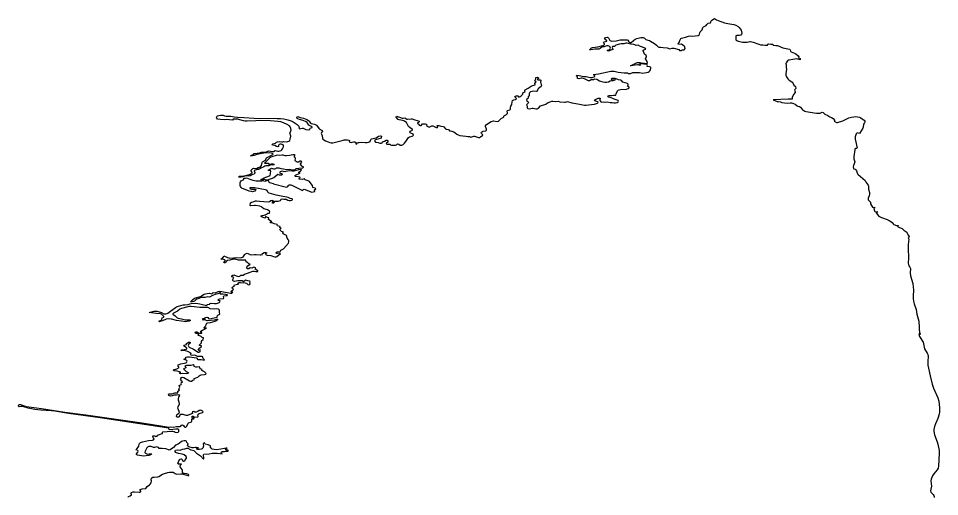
# Model space of a CAD drawing. Header units: inches. Extents: x 12.393 to 12.794, y 55.572 to 55.777.
# Drawn here: x 12.73 to 12.7806, y 55.6464 to 55.6727 of the extents above; entities that cross this region are included whole.
import ezdxf

# ---------------------------------------------------------------- set-up
doc = ezdxf.new("R2010")
doc.units = ezdxf.units.IN
doc.header["$MEASUREMENT"] = 0
doc.layers.add('zones', color=7, linetype='Continuous')

msp = doc.modelspace()

# ---------------------------------------------------------------- linework, layer by layer
at = {"layer": 'zones', "color": 7, "linetype": 'Continuous', "lineweight": 25}
msp.add_lwpolyline([(12.736062, 55.646415), (12.736078, 55.646448), (12.736171, 55.646487), (12.736234, 55.646534), (12.736238, 55.646586), (12.736208, 55.646639), (12.736244, 55.646675), (12.736327, 55.646704), (12.736412, 55.646714), (12.736655, 55.646686), (12.736713, 55.646695), (12.736749, 55.646719), (12.736758, 55.646747), (12.736714, 55.646805), (12.736725, 55.64683), (12.736765, 55.646857), (12.73682, 55.646873), (12.736987, 55.646882), (12.737031, 55.646893), (12.7371, 55.646997), (12.737223, 55.647087), (12.737271, 55.647135), (12.737313, 55.647206), (12.737346, 55.647309), (12.737328, 55.647372), (12.737338, 55.647452), (12.737365, 55.647482), (12.737411, 55.647508), (12.737484, 55.647523), (12.737691, 55.647534), (12.737747, 55.647546), (12.737945, 55.647674), (12.738052, 55.647714), (12.738232, 55.647766), (12.738321, 55.647783), (12.738483, 55.647791), (12.738533, 55.647782), (12.738636, 55.647709), (12.738678, 55.647692), (12.738729, 55.647684), (12.738947, 55.647696), (12.739016, 55.647691), (12.739088, 55.647677), (12.739331, 55.647598), (12.739383, 55.647598), (12.739398, 55.647629), (12.739371, 55.647665), (12.739274, 55.647697), (12.73914, 55.647719), (12.739079, 55.647736), (12.73904, 55.647769), (12.739051, 55.64788), (12.739033, 55.647933), (12.738918, 55.648084), (12.738909, 55.648128), (12.73893, 55.648167), (12.738981, 55.648223), (12.738816, 55.648234), (12.738781, 55.648262), (12.73883, 55.648362), (12.738869, 55.648479), (12.738907, 55.64851), (12.738981, 55.648516), (12.73903, 55.648494), (12.739052, 55.648422), (12.739095, 55.648397), (12.739162, 55.648404), (12.739187, 55.648458), (12.73926, 55.648559), (12.739264, 55.648598), (12.739243, 55.648643), (12.739133, 55.648736), (12.739075, 55.648765), (12.739017, 55.648783), (12.738825, 55.648819), (12.738717, 55.648856), (12.738685, 55.648877), (12.738644, 55.648926), (12.738637, 55.64896), (12.738667, 55.648992), (12.738769, 55.649009), (12.738911, 55.648999), (12.739036, 55.649052), (12.73917, 55.649075), (12.739287, 55.649109), (12.739336, 55.649111), (12.739456, 55.649034), (12.739503, 55.649015), (12.739667, 55.648974), (12.739707, 55.648947), (12.73982, 55.648836), (12.740025, 55.648694), (12.740197, 55.648511), (12.740212, 55.648567), (12.740195, 55.648742), (12.740215, 55.648771), (12.740505, 55.648804), (12.740664, 55.648835), (12.740732, 55.648839), (12.740953, 55.648829), (12.741225, 55.6488), (12.741177, 55.648858), (12.741168, 55.648883), (12.74119, 55.648907), (12.741241, 55.648922), (12.741356, 55.648927), (12.74143, 55.648946), (12.741558, 55.648952), (12.741551, 55.648991), (12.74143, 55.649005), (12.741402, 55.649029), (12.74143, 55.649068), (12.741505, 55.649114), (12.741435, 55.649112), (12.741356, 55.649099), (12.74115, 55.649054), (12.740902, 55.649026), (12.740775, 55.649033), (12.740681, 55.649061), (12.740639, 55.649082), (12.74058, 55.649136), (12.740589, 55.649229), (12.740445, 55.649298), (12.740295, 55.649337), (12.740259, 55.649396), (12.740182, 55.649345), (12.740203, 55.649244), (12.740158, 55.649112), (12.74013, 55.649077), (12.740068, 55.649051), (12.739972, 55.649034), (12.73989, 55.649038), (12.739854, 55.649053), (12.73982, 55.649102), (12.739924, 55.649135), (12.739811, 55.649151), (12.73975, 55.649146), (12.739647, 55.64912), (12.739569, 55.649122), (12.739383, 55.649181), (12.739341, 55.64921), (12.739319, 55.649256), (12.739361, 55.649347), (12.739283, 55.649425), (12.73926, 55.649496), (12.739213, 55.649512), (12.739129, 55.649516), (12.739036, 55.649502), (12.738988, 55.649478), (12.738865, 55.649373), (12.738799, 55.649333), (12.738659, 55.64927), (12.738554, 55.649148), (12.738359, 55.649015), (12.738316, 55.649002), (12.738268, 55.64901), (12.738183, 55.649052), (12.738129, 55.649065), (12.737926, 55.649095), (12.737862, 55.649093), (12.737761, 55.649082), (12.737716, 55.64915), (12.737676, 55.649171), (12.737626, 55.649176), (12.737507, 55.649146), (12.737453, 55.64915), (12.737325, 55.649203), (12.737275, 55.649208), (12.737192, 55.649195), (12.737118, 55.649157), (12.737079, 55.649118), (12.736992, 55.648952), (12.736978, 55.648866), (12.737004, 55.648826), (12.737081, 55.648793), (12.737141, 55.648786), (12.73721, 55.648791), (12.737364, 55.648805), (12.73732, 55.648759), (12.737253, 55.648718), (12.737196, 55.648705), (12.736881, 55.648677), (12.736782, 55.648681), (12.736575, 55.648716), (12.736528, 55.64874), (12.736512, 55.648769), (12.736517, 55.648804), (12.73659, 55.648888), (12.736608, 55.648952), (12.736586, 55.648975), (12.73649, 55.649011), (12.736614, 55.649161), (12.736649, 55.649224), (12.73667, 55.64933), (12.736687, 55.649362), (12.736743, 55.649417), (12.736846, 55.649458), (12.737003, 55.64949), (12.737167, 55.649535), (12.737401, 55.649547), (12.737455, 55.649561), (12.737489, 55.649617), (12.737433, 55.649681), (12.737415, 55.649781), (12.737458, 55.649789), (12.737524, 55.649779), (12.737584, 55.649758), (12.737646, 55.649764), (12.737671, 55.64983), (12.737776, 55.649863), (12.737865, 55.649904), (12.737944, 55.649922), (12.737937, 55.649991), (12.737971, 55.65001), (12.738433, 55.650052), (12.738509, 55.650043), (12.738578, 55.65002), (12.73864, 55.649987), (12.738708, 55.649973), (12.7388, 55.649993), (12.738833, 55.650021), (12.738847, 55.650064), (12.738843, 55.650109), (12.738804, 55.650147), (12.738675, 55.650159), (12.738373, 55.650117), (12.738306, 55.65013), (12.738291, 55.650167), (12.738294, 55.650203), (12.737677, 55.650306), (12.734521, 55.650772), (12.732773, 55.65102), (12.732035, 55.651137), (12.731844, 55.651163), (12.731259, 55.651205), (12.730921, 55.651243), (12.730561, 55.651317), (12.730268, 55.651396), (12.730181, 55.651398), (12.730076, 55.651386), (12.730029, 55.651422), (12.730028, 55.651458), (12.730052, 55.651485), (12.730089, 55.651502), (12.730142, 55.651505), (12.730206, 55.651492), (12.730393, 55.651418), (12.730475, 55.6514), (12.731301, 55.651287), (12.732581, 55.651095), (12.733734, 55.650938), (12.736934, 55.650477), (12.738302, 55.65027), (12.738409, 55.650279), (12.738547, 55.650272), (12.738709, 55.650298), (12.738909, 55.650297), (12.738955, 55.650315), (12.738983, 55.65038), (12.739044, 55.650383), (12.739107, 55.650364), (12.739134, 55.650304), (12.739171, 55.65027), (12.739224, 55.65027), (12.739272, 55.650311), (12.739352, 55.650478), (12.739381, 55.650501), (12.739505, 55.650531), (12.739545, 55.65056), (12.739556, 55.65059), (12.739564, 55.650713), (12.739674, 55.650725), (12.73968, 55.650757), (12.739589, 55.650777), (12.739559, 55.650817), (12.73957, 55.650867), (12.739633, 55.650873), (12.739709, 55.65082), (12.739884, 55.650825), (12.739912, 55.650858), (12.739886, 55.650943), (12.739907, 55.650976), (12.739962, 55.651009), (12.740134, 55.651064), (12.740174, 55.651111), (12.74012, 55.651169), (12.740082, 55.651183), (12.740035, 55.65119), (12.739991, 55.651186), (12.739953, 55.651171), (12.739878, 55.651119), (12.739796, 55.651091), (12.739727, 55.651094), (12.739658, 55.651122), (12.739575, 55.651104), (12.739601, 55.651044), (12.739588, 55.651013), (12.739362, 55.650919), (12.73932, 55.650907), (12.739253, 55.650903), (12.739184, 55.650916), (12.739086, 55.650957), (12.739003, 55.650963), (12.738948, 55.650952), (12.738896, 55.650922), (12.738856, 55.650826), (12.738821, 55.650809), (12.738759, 55.650809), (12.738711, 55.650841), (12.738735, 55.650936), (12.738762, 55.650971), (12.738849, 55.651025), (12.738882, 55.651076), (12.738797, 55.651268), (12.73879, 55.651309), (12.738805, 55.651389), (12.738869, 55.651551), (12.73886, 55.651641), (12.738828, 55.65175), (12.738825, 55.651832), (12.738847, 55.651907), (12.738896, 55.652013), (12.738842, 55.652048), (12.738719, 55.652021), (12.738592, 55.652014), (12.738467, 55.651982), (12.738392, 55.651975), (12.73833, 55.651986), (12.738299, 55.652006), (12.738271, 55.652075), (12.738305, 55.652096), (12.738473, 55.652103), (12.738622, 55.652157), (12.73868, 55.65216), (12.738787, 55.652149), (12.738785, 55.652242), (12.73888, 55.652306), (12.738841, 55.652361), (12.738892, 55.652466), (12.738861, 55.652553), (12.738973, 55.652609), (12.738991, 55.652646), (12.738978, 55.652702), (12.739037, 55.65276), (12.738963, 55.652811), (12.738978, 55.652852), (12.738928, 55.652886), (12.738964, 55.652933), (12.738962, 55.653001), (12.739027, 55.653015), (12.739116, 55.652995), (12.739336, 55.652871), (12.739426, 55.652805), (12.73949, 55.652789), (12.739545, 55.652801), (12.739604, 55.652849), (12.739699, 55.652881), (12.739676, 55.652933), (12.739884, 55.653016), (12.739966, 55.65309), (12.740015, 55.653118), (12.74007, 55.653135), (12.740248, 55.653151), (12.740316, 55.653181), (12.74034, 55.65322), (12.74029, 55.653276), (12.740243, 55.653311), (12.740101, 55.653378), (12.740123, 55.653441), (12.740009, 55.653478), (12.739996, 55.653567), (12.739954, 55.653585), (12.739846, 55.653568), (12.739779, 55.65357), (12.739686, 55.653593), (12.739678, 55.653662), (12.739627, 55.653682), (12.739497, 55.653647), (12.739312, 55.653656), (12.739259, 55.653652), (12.739201, 55.653638), (12.739178, 55.653611), (12.739227, 55.653561), (12.739235, 55.653535), (12.739182, 55.653499), (12.739099, 55.653468), (12.739177, 55.653393), (12.73925, 55.653321), (12.739288, 55.653298), (12.739357, 55.653275), (12.739374, 55.65325), (12.739347, 55.65322), (12.73929, 55.653202), (12.739053, 55.653206), (12.738938, 55.653199), (12.73889, 55.653211), (12.738871, 55.653245), (12.738932, 55.653258), (12.738927, 55.65329), (12.738886, 55.653313), (12.738756, 55.653343), (12.738579, 55.653359), (12.738536, 55.65339), (12.738549, 55.65342), (12.738587, 55.653435), (12.738681, 55.653447), (12.738739, 55.653465), (12.738858, 55.65355), (12.738809, 55.653613), (12.738795, 55.653639), (12.73883, 55.653696), (12.738863, 55.653718), (12.738954, 55.65375), (12.739153, 55.65378), (12.739222, 55.653799), (12.739269, 55.653828), (12.739299, 55.653888), (12.73928, 55.653928), (12.739247, 55.653947), (12.739126, 55.653983), (12.73913, 55.654023), (12.739225, 55.654048), (12.739218, 55.654105), (12.739317, 55.654124), (12.739432, 55.654125), (12.739675, 55.654086), (12.739815, 55.654082), (12.739857, 55.654066), (12.739854, 55.653996), (12.739892, 55.653978), (12.740068, 55.65399), (12.740243, 55.653947), (12.740233, 55.653983), (12.74017, 55.654037), (12.740157, 55.654069), (12.740166, 55.654123), (12.740132, 55.654142), (12.739933, 55.654145), (12.739858, 55.654156), (12.739797, 55.654179), (12.739716, 55.65422), (12.7396, 55.654208), (12.739517, 55.654223), (12.739483, 55.65425), (12.739511, 55.654308), (12.739497, 55.654336), (12.739339, 55.65442), (12.739271, 55.654448), (12.739189, 55.654469), (12.738953, 55.654487), (12.739013, 55.654515), (12.739245, 55.654551), (12.739285, 55.654575), (12.739281, 55.654609), (12.739253, 55.654639), (12.739147, 55.654705), (12.739124, 55.654729), (12.739129, 55.654771), (12.739261, 55.654805), (12.739259, 55.654869), (12.739373, 55.654933), (12.739437, 55.654939), (12.739465, 55.654913), (12.739456, 55.654886), (12.739373, 55.654808), (12.73936, 55.654763), (12.739369, 55.654718), (12.739387, 55.654694), (12.739417, 55.654671), (12.739643, 55.654552), (12.739895, 55.654392), (12.739945, 55.654387), (12.74002, 55.654446), (12.740035, 55.654475), (12.740022, 55.654521), (12.739934, 55.654488), (12.73991, 55.654517), (12.739914, 55.654547), (12.739939, 55.65458), (12.740092, 55.654705), (12.740091, 55.654732), (12.739984, 55.654756), (12.739977, 55.654785), (12.74007, 55.65488), (12.740084, 55.654909), (12.740083, 55.65501), (12.740178, 55.655082), (12.740202, 55.655168), (12.740117, 55.655188), (12.740063, 55.655255), (12.740029, 55.655276), (12.739919, 55.655302), (12.739885, 55.655337), (12.73995, 55.655375), (12.739926, 55.655404), (12.739843, 55.655405), (12.739797, 55.655414), (12.73976, 55.655438), (12.739744, 55.655485), (12.739789, 55.655506), (12.739837, 55.655499), (12.739931, 55.655448), (12.739994, 55.655433), (12.740066, 55.655425), (12.740108, 55.655437), (12.740114, 55.655466), (12.740049, 55.655487), (12.740059, 55.655538), (12.740147, 55.655598), (12.74036, 55.655702), (12.740247, 55.655703), (12.740222, 55.655728), (12.740265, 55.65578), (12.740332, 55.655838), (12.740346, 55.655915), (12.740378, 55.655979), (12.740435, 55.656005), (12.740583, 55.65602), (12.740836, 55.65609), (12.740882, 55.656112), (12.74098, 55.656193), (12.740786, 55.656138), (12.7404, 55.656105), (12.740347, 55.656124), (12.740309, 55.656162), (12.740201, 55.656155), (12.740146, 55.656245), (12.740271, 55.656246), (12.740306, 55.656291), (12.740371, 55.656304), (12.740429, 55.656289), (12.740466, 55.656234), (12.740534, 55.656228), (12.740951, 55.656317), (12.740961, 55.656396), (12.740987, 55.656424), (12.741086, 55.656478), (12.74108, 55.656588), (12.741081, 55.656706), (12.741027, 55.656755), (12.740933, 55.656773), (12.740825, 55.656753), (12.740561, 55.656777), (12.740519, 55.656791), (12.740485, 55.65683), (12.740432, 55.656845), (12.740347, 55.656851), (12.740108, 55.656845), (12.739994, 55.65685), (12.739527, 55.656902), (12.739435, 55.656898), (12.739337, 55.656883), (12.738987, 55.656791), (12.7389, 55.656751), (12.738763, 55.656634), (12.73854, 55.656541), (12.738505, 55.656503), (12.738505, 55.656468), (12.738635, 55.656385), (12.738752, 55.656273), (12.738807, 55.656257), (12.738996, 55.656228), (12.739205, 55.656174), (12.739449, 55.656158), (12.73949, 55.656125), (12.739405, 55.656092), (12.739302, 55.65607), (12.73923, 55.656063), (12.73899, 55.656096), (12.738722, 55.656121), (12.738445, 55.656198), (12.738287, 55.656215), (12.738148, 55.656195), (12.737952, 55.656108), (12.737861, 55.656092), (12.737782, 55.656062), (12.737745, 55.656093), (12.737863, 55.656147), (12.737909, 55.656181), (12.73793, 55.656273), (12.738024, 55.656304), (12.738025, 55.656346), (12.737924, 55.656448), (12.737884, 55.656475), (12.737835, 55.656493), (12.737594, 55.656517), (12.737205, 55.656575), (12.737288, 55.656595), (12.737486, 55.656639), (12.737569, 55.656647), (12.737646, 55.656643), (12.737703, 55.656632), (12.737885, 55.656569), (12.738019, 55.656501), (12.73806, 55.656488), (12.738126, 55.656488), (12.738197, 55.656507), (12.738238, 55.65653), (12.738654, 55.656838), (12.738718, 55.656877), (12.738817, 55.656919), (12.739077, 55.656989), (12.739174, 55.656999), (12.739351, 55.657002), (12.739447, 55.657048), (12.739515, 55.657067), (12.73978, 55.657087), (12.740002, 55.657051), (12.740294, 55.656963), (12.740345, 55.65696), (12.740394, 55.656972), (12.740401, 55.657004), (12.740536, 55.657019), (12.740527, 55.65705), (12.74056, 55.657071), (12.740613, 55.657077), (12.740805, 55.657062), (12.740904, 55.657069), (12.741012, 55.657094), (12.7411, 55.657135), (12.741121, 55.657202), (12.741002, 55.657222), (12.740998, 55.657271), (12.741032, 55.657302), (12.741092, 55.657323), (12.741302, 55.657342), (12.741321, 55.657368), (12.7413, 55.657451), (12.741315, 55.657478), (12.741447, 55.657496), (12.74149, 55.65751), (12.741514, 55.657542), (12.741399, 55.657552), (12.74126, 55.657585), (12.741152, 55.65757), (12.74111, 55.65758), (12.741099, 55.657608), (12.74113, 55.65766), (12.740989, 55.657596), (12.74089, 55.657574), (12.740687, 55.657508), (12.740532, 55.657408), (12.740434, 55.657431), (12.74029, 55.657396), (12.740227, 55.657388), (12.740078, 55.657393), (12.739835, 55.657301), (12.739784, 55.657272), (12.739699, 55.657191), (12.739643, 55.657165), (12.739568, 55.657153), (12.739484, 55.657159), (12.739597, 55.657256), (12.739703, 55.657351), (12.740028, 55.657456), (12.740088, 55.657484), (12.740234, 55.657574), (12.740303, 55.657598), (12.740407, 55.65762), (12.740535, 55.65763), (12.740649, 55.657604), (12.740735, 55.657674), (12.740841, 55.657656), (12.741006, 55.657722), (12.741094, 55.657734), (12.741205, 55.657727), (12.741687, 55.657631), (12.741757, 55.657634), (12.741813, 55.657682), (12.741733, 55.657689), (12.741694, 55.657731), (12.741821, 55.657826), (12.74184, 55.657864), (12.741771, 55.657908), (12.741767, 55.657935), (12.741796, 55.657969), (12.741881, 55.658028), (12.741909, 55.658086), (12.741987, 55.658115), (12.742116, 55.658129), (12.742077, 55.65819), (12.742156, 55.658218), (12.742235, 55.658222), (12.742494, 55.658207), (12.742565, 55.658185), (12.742638, 55.658113), (12.742675, 55.658098), (12.742738, 55.658101), (12.742769, 55.658125), (12.742739, 55.65819), (12.742765, 55.658263), (12.742734, 55.658297), (12.74263, 55.658309), (12.742512, 55.65834), (12.742395, 55.658257), (12.742315, 55.658314), (12.742201, 55.658308), (12.742083, 55.658306), (12.741893, 55.658272), (12.74184, 55.658296), (12.741816, 55.658333), (12.741804, 55.658385), (12.741822, 55.658429), (12.741863, 55.65849), (12.741752, 55.658539), (12.741762, 55.658592), (12.741809, 55.658623), (12.741855, 55.658633), (12.741989, 55.658581), (12.742141, 55.658555), (12.742191, 55.658563), (12.742252, 55.658624), (12.742372, 55.658628), (12.742457, 55.658681), (12.742621, 55.658724), (12.742914, 55.658833), (12.742976, 55.658837), (12.743071, 55.658816), (12.743181, 55.658832), (12.743179, 55.658865), (12.743043, 55.65895), (12.743076, 55.65902), (12.743021, 55.659047), (12.742971, 55.659053), (12.742924, 55.659043), (12.742845, 55.65901), (12.742752, 55.659022), (12.742687, 55.658976), (12.742598, 55.658977), (12.742586, 55.65907), (12.742626, 55.659135), (12.742767, 55.659232), (12.742683, 55.659245), (12.742634, 55.659307), (12.742532, 55.659362), (12.742516, 55.659388), (12.742517, 55.659442), (12.742126, 55.659445), (12.741936, 55.659493), (12.741831, 55.659497), (12.741641, 55.65945), (12.741519, 55.659437), (12.741451, 55.659373), (12.741402, 55.659304), (12.741346, 55.659302), (12.74132, 55.659324), (12.741384, 55.659404), (12.741389, 55.659434), (12.741373, 55.659464), (12.74132, 55.659488), (12.741145, 55.659508), (12.741243, 55.659571), (12.741269, 55.659593), (12.741313, 55.659676), (12.741516, 55.659591), (12.74159, 55.659566), (12.741648, 55.659555), (12.742023, 55.659587), (12.742227, 55.659581), (12.742286, 55.659588), (12.742331, 55.659607), (12.742396, 55.659653), (12.742473, 55.659758), (12.742509, 55.65979), (12.742605, 55.659826), (12.742661, 55.659796), (12.742717, 55.65977), (12.742752, 55.659737), (12.74299, 55.659761), (12.743085, 55.659761), (12.743304, 55.659737), (12.74335, 55.659739), (12.74344, 55.659766), (12.743418, 55.659797), (12.743496, 55.659852), (12.743539, 55.659868), (12.743622, 55.659877), (12.743668, 55.659857), (12.743609, 55.659776), (12.743638, 55.659743), (12.743691, 55.659716), (12.743898, 55.659702), (12.74396, 55.659687), (12.744039, 55.659651), (12.744118, 55.659631), (12.744191, 55.659632), (12.744234, 55.659646), (12.744423, 55.659817), (12.74437, 55.659824), (12.744269, 55.659807), (12.744223, 55.659808), (12.744188, 55.659826), (12.744209, 55.659885), (12.744242, 55.659903), (12.744415, 55.659931), (12.74445, 55.659997), (12.7446, 55.660075), (12.744867, 55.66039), (12.744893, 55.660451), (12.74489, 55.660515), (12.744856, 55.660582), (12.744793, 55.66066), (12.744774, 55.660707), (12.744774, 55.660774), (12.744762, 55.660802), (12.744728, 55.660825), (12.744579, 55.660892), (12.744561, 55.660929), (12.744588, 55.660987), (12.74448, 55.661022), (12.744406, 55.661102), (12.744396, 55.661134), (12.744416, 55.661163), (12.744468, 55.661199), (12.744399, 55.661239), (12.744401, 55.661301), (12.744252, 55.661328), (12.744265, 55.661379), (12.744238, 55.661406), (12.744079, 55.661444), (12.743977, 55.661504), (12.743893, 55.661495), (12.743851, 55.661517), (12.743846, 55.661543), (12.743948, 55.661546), (12.743765, 55.661674), (12.743789, 55.661768), (12.743709, 55.661794), (12.743611, 55.661844), (12.743581, 55.661764), (12.743418, 55.661806), (12.743365, 55.661849), (12.743368, 55.66188), (12.743412, 55.661908), (12.743528, 55.661927), (12.743676, 55.661974), (12.743735, 55.662022), (12.743832, 55.662035), (12.743838, 55.662095), (12.743814, 55.662143), (12.743774, 55.662182), (12.743719, 55.662212), (12.74352, 55.662265), (12.743426, 55.662348), (12.743375, 55.662381), (12.743296, 55.662407), (12.74306, 55.662449), (12.742993, 55.662452), (12.742782, 55.662432), (12.742752, 55.662456), (12.742773, 55.662595), (12.742825, 55.662643), (12.742978, 55.662678), (12.743061, 55.662716), (12.743109, 55.662718), (12.74327, 55.662696), (12.743741, 55.662656), (12.743817, 55.662675), (12.743904, 55.662727), (12.743999, 55.662747), (12.744029, 55.662715), (12.743957, 55.662611), (12.743994, 55.66259), (12.744057, 55.662598), (12.744119, 55.662682), (12.744298, 55.662694), (12.744421, 55.662726), (12.744471, 55.662797), (12.744514, 55.662816), (12.744603, 55.662804), (12.744701, 55.662804), (12.744746, 55.662792), (12.744835, 55.662747), (12.7449, 55.662732), (12.744982, 55.66273), (12.745043, 55.662738), (12.745079, 55.662755), (12.745091, 55.662786), (12.745073, 55.662815), (12.744961, 55.662835), (12.74484, 55.662892), (12.744771, 55.662911), (12.744554, 55.662942), (12.744186, 55.663022), (12.743807, 55.663133), (12.74376, 55.663158), (12.743732, 55.663185), (12.743692, 55.663271), (12.743657, 55.663301), (12.743606, 55.663321), (12.743003, 55.66342), (12.742872, 55.663432), (12.742735, 55.663418), (12.742734, 55.663387), (12.742776, 55.663361), (12.742829, 55.663348), (12.742996, 55.663355), (12.74304, 55.663349), (12.743068, 55.663328), (12.743055, 55.663287), (12.743017, 55.663235), (12.742942, 55.663214), (12.742887, 55.66321), (12.742829, 55.663214), (12.742702, 55.663243), (12.742396, 55.66336), (12.742323, 55.663396), (12.742267, 55.663441), (12.742228, 55.663493), (12.742208, 55.663549), (12.742203, 55.663701), (12.742221, 55.66376), (12.742258, 55.663807), (12.742419, 55.66389), (12.742421, 55.663948), (12.742498, 55.663953), (12.742552, 55.663971), (12.742744, 55.663892), (12.742907, 55.663845), (12.742995, 55.663827), (12.743087, 55.663814), (12.743289, 55.6638), (12.743404, 55.663803), (12.743437, 55.663826), (12.743589, 55.663797), (12.743716, 55.663845), (12.743763, 55.663802), (12.743795, 55.663744), (12.74383, 55.663721), (12.743896, 55.663694), (12.744016, 55.663664), (12.744046, 55.663642), (12.744752, 55.663468), (12.744829, 55.663505), (12.744861, 55.663556), (12.744907, 55.663585), (12.745002, 55.663584), (12.745056, 55.663563), (12.745629, 55.663286), (12.745685, 55.663334), (12.745728, 55.663345), (12.745973, 55.663252), (12.746097, 55.663195), (12.746149, 55.663188), (12.746226, 55.663209), (12.746314, 55.663217), (12.746301, 55.663306), (12.74637, 55.663368), (12.746326, 55.663401), (12.746206, 55.663445), (12.746182, 55.663556), (12.746063, 55.663721), (12.746014, 55.663765), (12.745945, 55.6638), (12.74583, 55.663838), (12.745766, 55.663857), (12.745741, 55.663912), (12.745626, 55.663875), (12.745459, 55.663896), (12.745449, 55.66393), (12.745508, 55.663984), (12.745481, 55.664011), (12.745404, 55.664031), (12.745227, 55.664042), (12.745207, 55.664088), (12.745247, 55.664128), (12.745326, 55.664153), (12.745514, 55.664237), (12.745423, 55.664264), (12.745539, 55.664369), (12.745573, 55.664408), (12.74557, 55.664434), (12.74541, 55.664405), (12.745164, 55.664334), (12.745064, 55.664334), (12.744909, 55.664352), (12.744818, 55.664345), (12.744638, 55.664302), (12.74454, 55.664333), (12.744465, 55.664321), (12.744413, 55.664303), (12.744385, 55.664282), (12.744379, 55.664247), (12.74449, 55.664206), (12.744523, 55.664157), (12.744506, 55.664127), (12.744425, 55.664112), (12.744367, 55.664124), (12.744287, 55.66416), (12.744055, 55.66398), (12.743716, 55.663845), (12.743657, 55.66385), (12.743534, 55.663873), (12.74347, 55.663864), (12.743437, 55.663826), (12.743348, 55.663887), (12.743442, 55.663918), (12.743535, 55.663977), (12.743828, 55.664085), (12.743864, 55.664109), (12.743871, 55.664219), (12.743888, 55.664354), (12.743775, 55.664381), (12.743748, 55.664404), (12.74383, 55.664441), (12.743891, 55.664496), (12.743941, 55.664501), (12.744034, 55.664475), (12.744114, 55.66447), (12.744171, 55.664488), (12.744209, 55.664523), (12.744259, 55.664531), (12.744335, 55.66452), (12.744448, 55.664487), (12.744586, 55.664477), (12.744762, 55.664433), (12.744929, 55.664447), (12.745069, 55.664417), (12.745143, 55.664409), (12.745226, 55.664425), (12.745265, 55.664472), (12.745297, 55.66449), (12.745427, 55.664512), (12.745629, 55.664528), (12.745683, 55.664555), (12.745688, 55.664587), (12.745592, 55.664616), (12.745533, 55.664718), (12.745532, 55.664744), (12.745608, 55.664834), (12.745569, 55.664885), (12.745499, 55.664893), (12.745416, 55.664843), (12.745364, 55.664832), (12.7453, 55.664846), (12.745248, 55.664885), (12.745238, 55.664923), (12.745259, 55.66503), (12.745254, 55.665057), (12.745186, 55.665135), (12.745235, 55.665212), (12.745193, 55.665233), (12.745105, 55.665232), (12.744925, 55.665193), (12.744754, 55.665177), (12.744682, 55.665183), (12.744568, 55.665211), (12.744514, 55.665216), (12.744388, 55.6652), (12.744239, 55.665223), (12.743903, 55.665108), (12.743859, 55.665084), (12.743723, 55.664966), (12.743545, 55.664772), (12.743684, 55.664785), (12.743765, 55.664775), (12.74377, 55.66472), (12.743912, 55.664741), (12.744, 55.664745), (12.744064, 55.664723), (12.744081, 55.664687), (12.744005, 55.664664), (12.743896, 55.664692), (12.743778, 55.664638), (12.743621, 55.664632), (12.743574, 55.66462), (12.743505, 55.66457), (12.743352, 55.664503), (12.743264, 55.664447), (12.743211, 55.664429), (12.743132, 55.664424), (12.743085, 55.664413), (12.743034, 55.664391), (12.742984, 55.664354), (12.743022, 55.664261), (12.743024, 55.66423), (12.743007, 55.664203), (12.742977, 55.664183), (12.742889, 55.664162), (12.742781, 55.66408), (12.742676, 55.664057), (12.742517, 55.664076), (12.742365, 55.664022), (12.742275, 55.664006), (12.742137, 55.664011), (12.742163, 55.664059), (12.742421, 55.664086), (12.742529, 55.664105), (12.742715, 55.664155), (12.742792, 55.664188), (12.742842, 55.664226), (12.742866, 55.664267), (12.742861, 55.664306), (12.742811, 55.664365), (12.742809, 55.664398), (12.742905, 55.664487), (12.742941, 55.664503), (12.743106, 55.66449), (12.743207, 55.664537), (12.743303, 55.664572), (12.743348, 55.664601), (12.74338, 55.664643), (12.743415, 55.664812), (12.743442, 55.66485), (12.743596, 55.664952), (12.743659, 55.665069), (12.744006, 55.665262), (12.744022, 55.66529), (12.743995, 55.665312), (12.743934, 55.665333), (12.743848, 55.665343), (12.743513, 55.665328), (12.743126, 55.665264), (12.742974, 55.66521), (12.742881, 55.665188), (12.742781, 55.665187), (12.74283, 55.665219), (12.742948, 55.665253), (12.742974, 55.66532), (12.743152, 55.665329), (12.743228, 55.665336), (12.743378, 55.665393), (12.74365, 55.665398), (12.743701, 55.665413), (12.743768, 55.665451), (12.743986, 55.66542), (12.744038, 55.665428), (12.744137, 55.665471), (12.744279, 55.665433), (12.744341, 55.665436), (12.744406, 55.665452), (12.744463, 55.665479), (12.744507, 55.665515), (12.744541, 55.665564), (12.744586, 55.665687), (12.744595, 55.665737), (12.744571, 55.665783), (12.74447, 55.665824), (12.744404, 55.665821), (12.744362, 55.665804), (12.744332, 55.66578), (12.744323, 55.665755), (12.744324, 55.665702), (12.744273, 55.665679), (12.744207, 55.665697), (12.744112, 55.665751), (12.743992, 55.665774), (12.743974, 55.665808), (12.744014, 55.665846), (12.744158, 55.665888), (12.744213, 55.665933), (12.744254, 55.665949), (12.744368, 55.665963), (12.744503, 55.665951), (12.744549, 55.665953), (12.744605, 55.665967), (12.744782, 55.665959), (12.744877, 55.665984), (12.744933, 55.666021), (12.744967, 55.666091), (12.744988, 55.666257), (12.744944, 55.666454), (12.745009, 55.666584), (12.744992, 55.666709), (12.744962, 55.666778), (12.744923, 55.666828), (12.744788, 55.666911), (12.744594, 55.667004), (12.74445, 55.667048), (12.744285, 55.667077), (12.743884, 55.667114), (12.743752, 55.667118), (12.74307, 55.667114), (12.742591, 55.667085), (12.742485, 55.667091), (12.742389, 55.667106), (12.742187, 55.667168), (12.742078, 55.667194), (12.741982, 55.667204), (12.741825, 55.667191), (12.741799, 55.667141), (12.741457, 55.667183), (12.741365, 55.667165), (12.741123, 55.66719), (12.740961, 55.667207), (12.740924, 55.667258), (12.740913, 55.667297), (12.740928, 55.667342), (12.740969, 55.667379), (12.741032, 55.667404), (12.741127, 55.667421), (12.741216, 55.667426), (12.74128, 55.667417), (12.741357, 55.667386), (12.741436, 55.667371), (12.741695, 55.667358), (12.741881, 55.667328), (12.742068, 55.667309), (12.742405, 55.667294), (12.742972, 55.667251), (12.743312, 55.667236), (12.744033, 55.667246), (12.744238, 55.667244), (12.744423, 55.667233), (12.744602, 55.667212), (12.744831, 55.667166), (12.745017, 55.667104), (12.745123, 55.667052), (12.745343, 55.66691), (12.7454, 55.666856), (12.745427, 55.666811), (12.745454, 55.666692), (12.745479, 55.66667), (12.745611, 55.666698), (12.745666, 55.6667), (12.745715, 55.666688), (12.745821, 55.666623), (12.74596, 55.666613), (12.746038, 55.66663), (12.746059, 55.66671), (12.746171, 55.666739), (12.746174, 55.666764), (12.746136, 55.666802), (12.745991, 55.666877), (12.745887, 55.667015), (12.745832, 55.667055), (12.745679, 55.667119), (12.745464, 55.667175), (12.745372, 55.667214), (12.745342, 55.667238), (12.745329, 55.667293), (12.745342, 55.667321), (12.745372, 55.667344), (12.745514, 55.667297), (12.745683, 55.667262), (12.745879, 55.667184), (12.745957, 55.667135), (12.746004, 55.667092), (12.746072, 55.666982), (12.746118, 55.666963), (12.746292, 55.666923), (12.746401, 55.666865), (12.746559, 55.666676), (12.746718, 55.666578), (12.746743, 55.666539), (12.746687, 55.666459), (12.74667, 55.666423), (12.746719, 55.666281), (12.746728, 55.666152), (12.746753, 55.666098), (12.746805, 55.666058), (12.746908, 55.666006), (12.74704, 55.665946), (12.747133, 55.665914), (12.747219, 55.665898), (12.747298, 55.6659), (12.747809, 55.666033), (12.74793, 55.666057), (12.748028, 55.666067), (12.748114, 55.666064), (12.74819, 55.666047), (12.748218, 55.666025), (12.748193, 55.665954), (12.748258, 55.665928), (12.748313, 55.665923), (12.748366, 55.665928), (12.748443, 55.665948), (12.748504, 55.665946), (12.748559, 55.66591), (12.748563, 55.665849), (12.748609, 55.665816), (12.748658, 55.66589), (12.748705, 55.665913), (12.748751, 55.665923), (12.74887, 55.665929), (12.749071, 55.665913), (12.749183, 55.665912), (12.749271, 55.665927), (12.749323, 55.665949), (12.749358, 55.665978), (12.749389, 55.666079), (12.749426, 55.666116), (12.749681, 55.66618), (12.749819, 55.666265), (12.749914, 55.666291), (12.749983, 55.666267), (12.749955, 55.66616), (12.749903, 55.666133), (12.749697, 55.66609), (12.749639, 55.666067), (12.749602, 55.666041), (12.749589, 55.666), (12.749641, 55.665939), (12.749786, 55.66592), (12.74988, 55.665883), (12.74996, 55.665881), (12.750009, 55.665904), (12.750026, 55.665949), (12.75014, 55.665993), (12.750236, 55.666049), (12.750285, 55.666047), (12.750344, 55.665958), (12.750333, 55.66593), (12.750252, 55.665888), (12.750241, 55.665858), (12.750274, 55.665832), (12.750426, 55.665831), (12.75047, 55.665787), (12.750522, 55.665771), (12.750752, 55.665771), (12.750804, 55.665782), (12.750855, 55.665835), (12.750926, 55.66582), (12.75101, 55.665764), (12.751087, 55.665773), (12.751166, 55.665809), (12.751233, 55.665872), (12.751315, 55.665975), (12.751455, 55.666188), (12.751511, 55.666225), (12.751656, 55.666257), (12.751702, 55.666278), (12.751728, 55.666322), (12.75171, 55.66637), (12.751558, 55.666453), (12.751531, 55.66649), (12.751552, 55.666538), (12.751684, 55.666596), (12.751675, 55.666628), (12.75155, 55.666719), (12.751469, 55.666795), (12.751349, 55.667009), (12.751267, 55.66708), (12.751201, 55.667109), (12.751124, 55.667128), (12.750939, 55.667154), (12.750889, 55.667185), (12.750779, 55.667311), (12.750808, 55.667373), (12.750967, 55.667314), (12.75111, 55.667259), (12.751159, 55.667257), (12.751258, 55.667271), (12.751363, 55.667201), (12.751413, 55.667196), (12.751612, 55.667226), (12.751666, 55.667215), (12.751762, 55.667175), (12.752, 55.667106), (12.752038, 55.667081), (12.752046, 55.667053), (12.75202, 55.667024), (12.751948, 55.666992), (12.751946, 55.666959), (12.752028, 55.66693), (12.752044, 55.666866), (12.752097, 55.666845), (12.752163, 55.666846), (12.752226, 55.666947), (12.752303, 55.666935), (12.752367, 55.666939), (12.752429, 55.666922), (12.752459, 55.666882), (12.752447, 55.666825), (12.752603, 55.66676), (12.75274, 55.666826), (12.752794, 55.666834), (12.752841, 55.666822), (12.752945, 55.666756), (12.752986, 55.666742), (12.753057, 55.666749), (12.753079, 55.666789), (12.753024, 55.666835), (12.753069, 55.666847), (12.753129, 55.666843), (12.753236, 55.666807), (12.753364, 55.666791), (12.753408, 55.666769), (12.753493, 55.666676), (12.753538, 55.666652), (12.753649, 55.666627), (12.75372, 55.666565), (12.753763, 55.66655), (12.753836, 55.66654), (12.753952, 55.666496), (12.754023, 55.666457), (12.754123, 55.666372), (12.754195, 55.666334), (12.754286, 55.666307), (12.754606, 55.666271), (12.75472, 55.666242), (12.754803, 55.666252), (12.754892, 55.666213), (12.754994, 55.666249), (12.755042, 55.666261), (12.755093, 55.666262), (12.755147, 55.666254), (12.755313, 55.6662), (12.755359, 55.666198), (12.755417, 55.666223), (12.755537, 55.666324), (12.75553, 55.66635), (12.755468, 55.666416), (12.755459, 55.666455), (12.75548, 55.666493), (12.755519, 55.66652), (12.755571, 55.666537), (12.75571, 55.66656), (12.755738, 55.666591), (12.755741, 55.666645), (12.755687, 55.66679), (12.75569, 55.666839), (12.755741, 55.666898), (12.756003, 55.667065), (12.756075, 55.667098), (12.756137, 55.667109), (12.756324, 55.667074), (12.756399, 55.667087), (12.756466, 55.667137), (12.75653, 55.667219), (12.756571, 55.667253), (12.75666, 55.667295), (12.75669, 55.66732), (12.756706, 55.667358), (12.75674, 55.667394), (12.756846, 55.667458), (12.756881, 55.66749), (12.756907, 55.667556), (12.756877, 55.667647), (12.756908, 55.667671), (12.757032, 55.667712), (12.757073, 55.667751), (12.75706, 55.667865), (12.757075, 55.667909), (12.757141, 55.668006), (12.75715, 55.668149), (12.757179, 55.668221), (12.757208, 55.668245), (12.757245, 55.668261), (12.757347, 55.668279), (12.757387, 55.668302), (12.757381, 55.66835), (12.757312, 55.668406), (12.757308, 55.668443), (12.757378, 55.668482), (12.757425, 55.668488), (12.757466, 55.668476), (12.757525, 55.668418), (12.757587, 55.668441), (12.757647, 55.668478), (12.757735, 55.668572), (12.757759, 55.668664), (12.757877, 55.668706), (12.757846, 55.668762), (12.757844, 55.668789), (12.757864, 55.668812), (12.758041, 55.668903), (12.758198, 55.66901), (12.758242, 55.66903), (12.758419, 55.669093), (12.758396, 55.669166), (12.75848, 55.669245), (12.758406, 55.669307), (12.758451, 55.669423), (12.758456, 55.669493), (12.758525, 55.669503), (12.758575, 55.66949), (12.758606, 55.669468), (12.75861, 55.66944), (12.758534, 55.669397), (12.758561, 55.669359), (12.7587, 55.669358), (12.75874, 55.669342), (12.758719, 55.669224), (12.758723, 55.669171), (12.758774, 55.669038), (12.758746, 55.668991), (12.758606, 55.668886), (12.758572, 55.66885), (12.758526, 55.668733), (12.758481, 55.668723), (12.758336, 55.668738), (12.758249, 55.66873), (12.758171, 55.668699), (12.758117, 55.668654), (12.758093, 55.668605), (12.758094, 55.6685), (12.758043, 55.668423), (12.758026, 55.66835), (12.758001, 55.668319), (12.757943, 55.668278), (12.757957, 55.668192), (12.75803, 55.668158), (12.758053, 55.668124), (12.758037, 55.668082), (12.757955, 55.668012), (12.757952, 55.66798), (12.75798, 55.667911), (12.757984, 55.667829), (12.758012, 55.667786), (12.758104, 55.667772), (12.75825, 55.667807), (12.758302, 55.667811), (12.758457, 55.667771), (12.75853, 55.667776), (12.758596, 55.667812), (12.758713, 55.667927), (12.758769, 55.667951), (12.75895, 55.668004), (12.758998, 55.66803), (12.759089, 55.668106), (12.759248, 55.668146), (12.75933, 55.66819), (12.759383, 55.668193), (12.759563, 55.66817), (12.75969, 55.668182), (12.75978, 55.668152), (12.760034, 55.668128), (12.760089, 55.668132), (12.760199, 55.668168), (12.760433, 55.668094), (12.760769, 55.668038), (12.761037, 55.667983), (12.761122, 55.667971), (12.761223, 55.667969), (12.761359, 55.667979), (12.761675, 55.66802), (12.761791, 55.668055), (12.761837, 55.668079), (12.761869, 55.668104), (12.761878, 55.668131), (12.761854, 55.668153), (12.761697, 55.668213), (12.761676, 55.66824), (12.761696, 55.668264), (12.76188, 55.668353), (12.761933, 55.668361), (12.761988, 55.668346), (12.761973, 55.668263), (12.761976, 55.668227), (12.762052, 55.668129), (12.762193, 55.668151), (12.762301, 55.668139), (12.762382, 55.668157), (12.762542, 55.668121), (12.762644, 55.668107), (12.762747, 55.6681), (12.762832, 55.668102), (12.762928, 55.668121), (12.762984, 55.668153), (12.762998, 55.668184), (12.762979, 55.668226), (12.76293, 55.668253), (12.762759, 55.668296), (12.762678, 55.668329), (12.762594, 55.668376), (12.762454, 55.668417), (12.762418, 55.668445), (12.762437, 55.668486), (12.762486, 55.668503), (12.762609, 55.668495), (12.76273, 55.66852), (12.762858, 55.668518), (12.76287, 55.668599), (12.762946, 55.668751), (12.762984, 55.668789), (12.763037, 55.668816), (12.76311, 55.668835), (12.763446, 55.668858), (12.763535, 55.668888), (12.763581, 55.66893), (12.763579, 55.668959), (12.7635, 55.66902), (12.763537, 55.669079), (12.763531, 55.669119), (12.763491, 55.669152), (12.763244, 55.669239), (12.763157, 55.66932), (12.763125, 55.669338), (12.762998, 55.669366), (12.762877, 55.669423), (12.762813, 55.669435), (12.762637, 55.66943), (12.762602, 55.669405), (12.762636, 55.669369), (12.762816, 55.669372), (12.762796, 55.66934), (12.76269, 55.669306), (12.76254, 55.66929), (12.76245, 55.669232), (12.762336, 55.669215), (12.762253, 55.66922), (12.762154, 55.669236), (12.76203, 55.669267), (12.761954, 55.669296), (12.761803, 55.669372), (12.761676, 55.669403), (12.761618, 55.66937), (12.761504, 55.669369), (12.761449, 55.669327), (12.761399, 55.669307), (12.761348, 55.669304), (12.761308, 55.669317), (12.761169, 55.669394), (12.76107, 55.669436), (12.760999, 55.669453), (12.76094, 55.669454), (12.760821, 55.669414), (12.760739, 55.669428), (12.76075, 55.669519), (12.760692, 55.669564), (12.7607, 55.669611), (12.760842, 55.669604), (12.761086, 55.669542), (12.761223, 55.669539), (12.761443, 55.669495), (12.761547, 55.669496), (12.761654, 55.669531), (12.761692, 55.669563), (12.761693, 55.669592), (12.761625, 55.669641), (12.761654, 55.669663), (12.761744, 55.669683), (12.761899, 55.669698), (12.762584, 55.669842), (12.762637, 55.669847), (12.762755, 55.669837), (12.762984, 55.669789), (12.763314, 55.669747), (12.7635, 55.669752), (12.763556, 55.669709), (12.763659, 55.669712), (12.763783, 55.66976), (12.763863, 55.669772), (12.764146, 55.669758), (12.764331, 55.669736), (12.764433, 55.669739), (12.76454, 55.669757), (12.764626, 55.669782), (12.764685, 55.669813), (12.764721, 55.66985), (12.764751, 55.669907), (12.764778, 55.66999), (12.764774, 55.670032), (12.764752, 55.670059), (12.764711, 55.670074), (12.764578, 55.6701), (12.764587, 55.670157), (12.764581, 55.670192), (12.764551, 55.670216), (12.764502, 55.670226), (12.764382, 55.670225), (12.764198, 55.670251), (12.764152, 55.670226), (12.764206, 55.670181), (12.764173, 55.670159), (12.764105, 55.670182), (12.764047, 55.670187), (12.763663, 55.670125), (12.763698, 55.670156), (12.76391, 55.670266), (12.764023, 55.670309), (12.764129, 55.670318), (12.764173, 55.670311), (12.764282, 55.670274), (12.764433, 55.67028), (12.764541, 55.670256), (12.764592, 55.670281), (12.764574, 55.670373), (12.76449, 55.67051), (12.764499, 55.670565), (12.764542, 55.670632), (12.764539, 55.670667), (12.764513, 55.670702), (12.764426, 55.670768), (12.764397, 55.670872), (12.764346, 55.670959), (12.764356, 55.670996), (12.764387, 55.671021), (12.764501, 55.671051), (12.764466, 55.6711), (12.764204, 55.671198), (12.76408, 55.671261), (12.763978, 55.671258), (12.7639, 55.671291), (12.763846, 55.671307), (12.763675, 55.671331), (12.763454, 55.671383), (12.763395, 55.671382), (12.763285, 55.671342), (12.763153, 55.671342), (12.763059, 55.67133), (12.76286, 55.671263), (12.762774, 55.671204), (12.762673, 55.671187), (12.762647, 55.671146), (12.762686, 55.671039), (12.762572, 55.670995), (12.762501, 55.670954), (12.762446, 55.670947), (12.762367, 55.670982), (12.762499, 55.671039), (12.762534, 55.67106), (12.762555, 55.671111), (12.762528, 55.671202), (12.762435, 55.671231), (12.762359, 55.67123), (12.762299, 55.671216), (12.762216, 55.671184), (12.762107, 55.671181), (12.761999, 55.671089), (12.761917, 55.671053), (12.761865, 55.671044), (12.761703, 55.67104), (12.76147, 55.671009), (12.76141, 55.671017), (12.76152, 55.671119), (12.761576, 55.671144), (12.761854, 55.671173), (12.762132, 55.671244), (12.762197, 55.671274), (12.76223, 55.671307), (12.76223, 55.671337), (12.76218, 55.671394), (12.762185, 55.67143), (12.762219, 55.67145), (12.76235, 55.671488), (12.762364, 55.671513), (12.762252, 55.671604), (12.762225, 55.67164), (12.76224, 55.671675), (12.762309, 55.671697), (12.762373, 55.671701), (12.762421, 55.671691), (12.762455, 55.671668), (12.762519, 55.671526), (12.762575, 55.671503), (12.762641, 55.671497), (12.762874, 55.671511), (12.763096, 55.671553), (12.763234, 55.671553), (12.763417, 55.671566), (12.763479, 55.671559), (12.763512, 55.671539), (12.76356, 55.671457), (12.763589, 55.67143), (12.763646, 55.67141), (12.763702, 55.67142), (12.763825, 55.671524), (12.763921, 55.671591), (12.764003, 55.671634), (12.764149, 55.671678), (12.764231, 55.67169), (12.764355, 55.671686), (12.764424, 55.671656), (12.764508, 55.671583), (12.764556, 55.67156), (12.764708, 55.671518), (12.764759, 55.671495), (12.764968, 55.671367), (12.765093, 55.671268), (12.765172, 55.671172), (12.765223, 55.671158), (12.765317, 55.671161), (12.765451, 55.671141), (12.76567, 55.671122), (12.765814, 55.671068), (12.765944, 55.671103), (12.765991, 55.671107), (12.766042, 55.671101), (12.766311, 55.671027), (12.766353, 55.670983), (12.766415, 55.670982), (12.766461, 55.670968), (12.766504, 55.671007), (12.766606, 55.671021), (12.766653, 55.671092), (12.766636, 55.671174), (12.766602, 55.671218), (12.766458, 55.67132), (12.766288, 55.6713), (12.766284, 55.671349), (12.766326, 55.67141), (12.766365, 55.671521), (12.766429, 55.671641), (12.766465, 55.671661), (12.766673, 55.671712), (12.766838, 55.671771), (12.766962, 55.671779), (12.767051, 55.671772), (12.767367, 55.671809), (12.767426, 55.671833), (12.767451, 55.671866), (12.767466, 55.671941), (12.767493, 55.671994), (12.767599, 55.672118), (12.767639, 55.672236), (12.767672, 55.672271), (12.767817, 55.672357), (12.767857, 55.672397), (12.767919, 55.672482), (12.76806, 55.672499), (12.768096, 55.672601), (12.768129, 55.672646), (12.768278, 55.67274), (12.768375, 55.672669), (12.768467, 55.672617), (12.768673, 55.672558), (12.76883, 55.6725), (12.769006, 55.672458), (12.769335, 55.672406), (12.769439, 55.672375), (12.769571, 55.672301), (12.769635, 55.67224), (12.76973, 55.672092), (12.769769, 55.671936), (12.769762, 55.671868), (12.769721, 55.671816), (12.769639, 55.671799), (12.769498, 55.6718), (12.769444, 55.671774), (12.769436, 55.671613), (12.769452, 55.671568), (12.769503, 55.671522), (12.769568, 55.671494), (12.769671, 55.671468), (12.769812, 55.671439), (12.76992, 55.671426), (12.770075, 55.671433), (12.770206, 55.671471), (12.770254, 55.671474), (12.770326, 55.67145), (12.770404, 55.671441), (12.770711, 55.671316), (12.770801, 55.671296), (12.770925, 55.67128), (12.771031, 55.671272), (12.77119, 55.671276), (12.771203, 55.67132), (12.77126, 55.67135), (12.771372, 55.671329), (12.771475, 55.671324), (12.7715, 55.671269), (12.771646, 55.671255), (12.771729, 55.671243), (12.77203, 55.671131), (12.772306, 55.671073), (12.772404, 55.671042), (12.772428, 55.671013), (12.772448, 55.670936), (12.772478, 55.670901), (12.772666, 55.670825), (12.77274, 55.670786), (12.772876, 55.67068), (12.772905, 55.670629), (12.772883, 55.670572), (12.772986, 55.670532), (12.772974, 55.670464), (12.772844, 55.670508), (12.772796, 55.670516), (12.772573, 55.670475), (12.772373, 55.670452), (12.772325, 55.670439), (12.772277, 55.670407), (12.772205, 55.670302), (12.772195, 55.670269), (12.772217, 55.670166), (12.772208, 55.670048), (12.772223, 55.669945), (12.772192, 55.669692), (12.772199, 55.66961), (12.772235, 55.669528), (12.77231, 55.669418), (12.772376, 55.669338), (12.77252, 55.669259), (12.772551, 55.669232), (12.772636, 55.669063), (12.772723, 55.668999), (12.772745, 55.668884), (12.77268, 55.668827), (12.772674, 55.6688), (12.77271, 55.668709), (12.772707, 55.668673), (12.772606, 55.668548), (12.772545, 55.668392), (12.772534, 55.668293), (12.772317, 55.668292), (12.771498, 55.668271), (12.771716, 55.66818), (12.771786, 55.668167), (12.771893, 55.668161), (12.771979, 55.66812), (12.772261, 55.66808), (12.772439, 55.668092), (12.772499, 55.668089), (12.772618, 55.668064), (12.772711, 55.668018), (12.77281, 55.667938), (12.772859, 55.667914), (12.77295, 55.667893), (12.773005, 55.667865), (12.773116, 55.66772), (12.773172, 55.667669), (12.773239, 55.667633), (12.773312, 55.667614), (12.773751, 55.66754), (12.773883, 55.667528), (12.774003, 55.667528), (12.774073, 55.667537), (12.774183, 55.667576), (12.774241, 55.667565), (12.774298, 55.667505), (12.774336, 55.667477), (12.774501, 55.667406), (12.77461, 55.667327), (12.774699, 55.667292), (12.774786, 55.667241), (12.774883, 55.667132), (12.774851, 55.667084), (12.774974, 55.667018), (12.775035, 55.667019), (12.775318, 55.667099), (12.775645, 55.667265), (12.775796, 55.66731), (12.775921, 55.667335), (12.776025, 55.667342), (12.776132, 55.667331), (12.77624, 55.667301), (12.776319, 55.667267), (12.776394, 55.667222), (12.776491, 55.667137), (12.776524, 55.667082), (12.77653, 55.667032), (12.776519, 55.667003), (12.776454, 55.666918), (12.776438, 55.666755), (12.776422, 55.666701), (12.776241, 55.666415), (12.776114, 55.666442), (12.776058, 55.666393), (12.776009, 55.666234), (12.775995, 55.6661), (12.776059, 55.665868), (12.776095, 55.66568), (12.776103, 55.665637), (12.776092, 55.665585), (12.776024, 55.665584), (12.775985, 55.665567), (12.775981, 55.665505), (12.775935, 55.665146), (12.775931, 55.665017), (12.775977, 55.664854), (12.77597, 55.664807), (12.775906, 55.66465), (12.775896, 55.664583), (12.77591, 55.664493), (12.775931, 55.664468), (12.775997, 55.664443), (12.776046, 55.664412), (12.776083, 55.664361), (12.776138, 55.664189), (12.776169, 55.66415), (12.776551, 55.663822), (12.776613, 55.663708), (12.776716, 55.663572), (12.77673, 55.663522), (12.776735, 55.663359), (12.77678, 55.663173), (12.776787, 55.663083), (12.776768, 55.662991), (12.776717, 55.662851), (12.776722, 55.66277), (12.776748, 55.662731), (12.776845, 55.662636), (12.776846, 55.662539), (12.77696, 55.662369), (12.777006, 55.66235), (12.777102, 55.662346), (12.777041, 55.662312), (12.777026, 55.662288), (12.777065, 55.662161), (12.777088, 55.662128), (12.777124, 55.66211), (12.777251, 55.662095), (12.777154, 55.662056), (12.77729, 55.661891), (12.777341, 55.661848), (12.777442, 55.661796), (12.777757, 55.66168), (12.77787, 55.661626), (12.777966, 55.66157), (12.778027, 55.661516), (12.778086, 55.661438), (12.778128, 55.661404), (12.778275, 55.661348), (12.778357, 55.661353), (12.778339, 55.661286), (12.778575, 55.66118), (12.778676, 55.661097), (12.778841, 55.66099), (12.778867, 55.660953), (12.778891, 55.660851), (12.778919, 55.660824), (12.778977, 55.660789), (12.778975, 55.660758), (12.778921, 55.660682), (12.778951, 55.660599), (12.778916, 55.660308), (12.778905, 55.660087), (12.778925, 55.659576), (12.778912, 55.659285), (12.778924, 55.6592), (12.778947, 55.659143), (12.779013, 55.659055), (12.779036, 55.658994), (12.779027, 55.658747), (12.779048, 55.658593), (12.779165, 55.658157), (12.779195, 55.657973), (12.779204, 55.657791), (12.779181, 55.657494), (12.779185, 55.65733), (12.779203, 55.657183), (12.779236, 55.65705), (12.779349, 55.656736), (12.779392, 55.656484), (12.779493, 55.656097), (12.779528, 55.655402), (12.779613, 55.655395), (12.779506, 55.655375), (12.779544, 55.65524), (12.779731, 55.654929), (12.779816, 55.65457), (12.779962, 55.654341), (12.779993, 55.654263), (12.780006, 55.654175), (12.779986, 55.653881), (12.779997, 55.653679), (12.780116, 55.653083), (12.780235, 55.652623), (12.780311, 55.652404), (12.78054, 55.651869), (12.78059, 55.651692), (12.780639, 55.651348), (12.780639, 55.651085), (12.780622, 55.650971), (12.780547, 55.650747), (12.780409, 55.650453), (12.780355, 55.650292), (12.780331, 55.650138), (12.780331, 55.650041), (12.780366, 55.649837), (12.780515, 55.649458), (12.780552, 55.649331), (12.780611, 55.648981), (12.780621, 55.648835), (12.780583, 55.648115), (12.780556, 55.64801), (12.780512, 55.647917), (12.780324, 55.64769), (12.780255, 55.647593), (12.780205, 55.647498), (12.780176, 55.647406), (12.780166, 55.647316), (12.780195, 55.647015), (12.780151, 55.646847), (12.780144, 55.646759), (12.780167, 55.64669), (12.780286, 55.646569), (12.780325, 55.646514), (12.780344, 55.646458), (12.780343, 55.646395)], dxfattribs=at)

doc.saveas('drawing.dxf')
